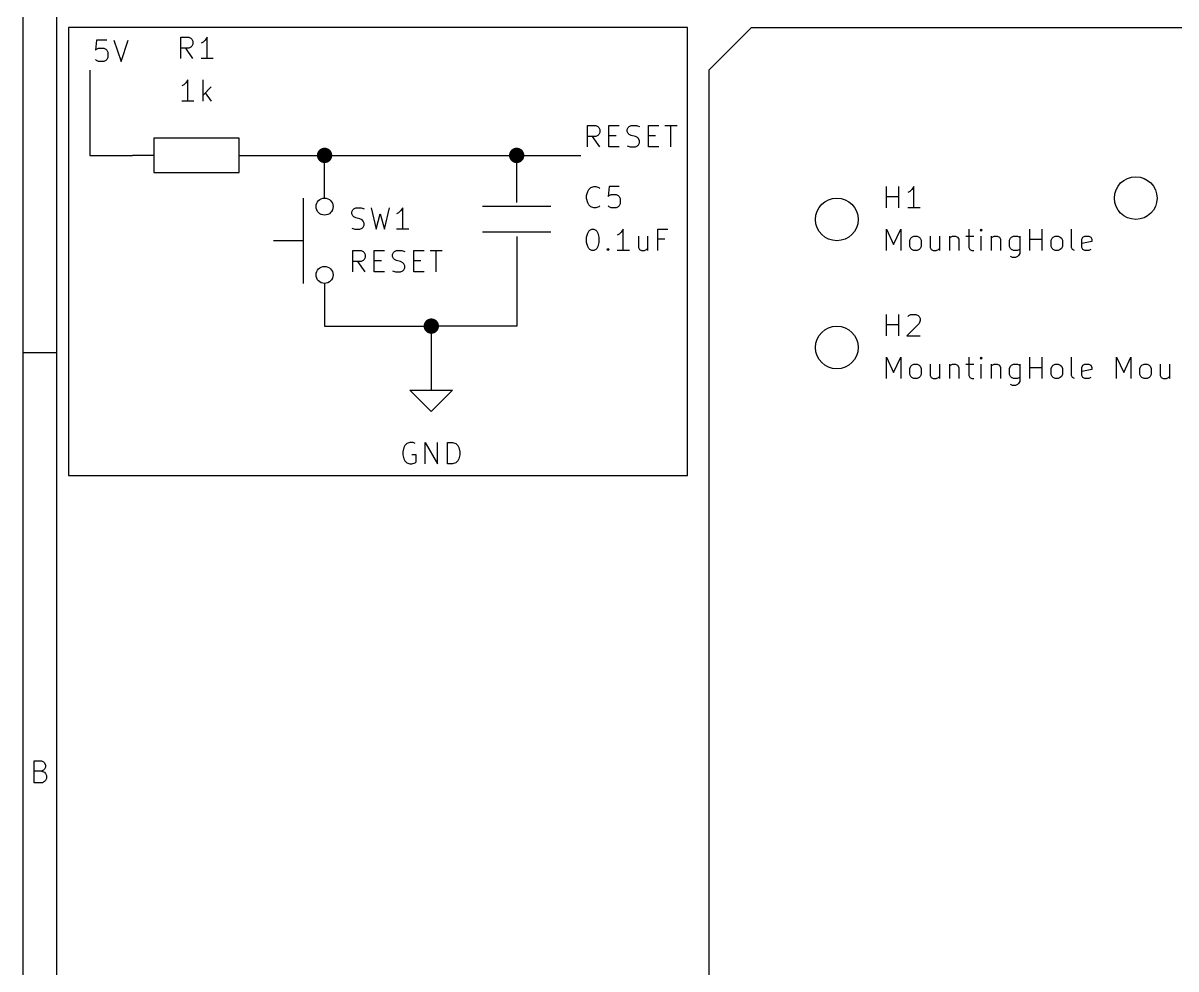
# Model space of a CAD drawing. Header units: millimetres. Extents: x 10 to 287, y -200 to -10.
# Drawn here: x 10 to 78.6, y -96.7 to -40.4 of the extents above; entities that cross this region are included whole.
import ezdxf

# ---------------------------------------------------------------- set-up
doc = ezdxf.new("R2010")
doc.units = ezdxf.units.MM
for name, color, linetype in [('BLUE', 174, 'CONTINUOUS'), ('GREENSIXTYFIVE', 129, 'CONTINUOUS'), ('LIGHTBLUE', 172, 'CONTINUOUS'), ('LIGHTGREEN', 92, 'CONTINUOUS'), ('RED', 14, 'CONTINUOUS'), ('REDSIX', 19, 'CONTINUOUS')]:
    doc.layers.add(name, color=color, linetype=linetype)

msp = doc.modelspace()

# ---------------------------------------------------------------- linework, layer by layer
at = {"layer": 'BLUE', "linetype": 'CONTINUOUS'}
msp.add_line((50.8, -43.18), (50.8, -111.76), dxfattribs=at)
at = {"layer": 'GREENSIXTYFIVE', "linetype": 'CONTINUOUS'}
for p, q in [((19.3825, -42.4891), (19.3825, -41.2191)), ((19.3825, -41.2191), (19.8663, -41.2191)), ((19.8663, -41.2191), (19.9873, -41.2796)), ((19.9873, -41.8239), (19.8663, -41.8844)), ((19.9873, -41.2796), (20.0478, -41.3401)), ((20.0478, -41.7634), (19.9873, -41.8239)), ((20.0478, -41.3401), (20.1082, -41.461)), ((20.1082, -41.6425), (20.0478, -41.7634)), ((20.1082, -41.461), (20.1082, -41.6425)), ((20.713, -41.5215), (20.5921, -41.582)), ((20.834, -41.4006), (20.713, -41.5215)), ((20.9549, -41.2191), (20.834, -41.4006)), ((20.9549, -42.4891), (20.9549, -41.2191)), ((19.8663, -41.8844), (19.3825, -41.8844)), ((20.1082, -42.4891), (19.6849, -41.8844)), ((21.3178, -42.4891), (20.5921, -42.4891)), ((19.8059, -43.7591), (19.685, -43.9406)), ((19.8059, -45.0291), (19.8059, -43.7591)), ((20.713, -45.0291), (20.713, -43.7591)), ((19.564, -44.0615), (19.4431, -44.122)), ((19.685, -43.9406), (19.564, -44.0615)), ((21.1968, -44.1825), (20.713, -44.6663)), ((20.834, -44.5453), (21.1968, -45.0291)), ((20.1688, -45.0291), (19.4431, -45.0291)), ((43.5331, -50.6533), (43.5935, -50.4114)), ((43.5331, -50.8347), (43.5331, -50.6533)), ((43.5935, -50.4114), (43.654, -50.2905)), ((43.654, -50.2905), (43.775, -50.1695)), ((43.775, -50.1695), (43.9564, -50.109)), ((43.9564, -50.109), (44.0773, -50.109)), ((44.0773, -50.109), (44.2588, -50.1695)), ((44.2588, -50.1695), (44.3192, -50.23)), ((44.8635, -50.109), (44.8031, -50.7138)), ((44.8031, -50.7138), (44.8635, -50.6533)), ((45.4683, -50.109), (44.8635, -50.109)), ((44.8635, -50.6533), (44.9845, -50.5928)), ((44.9845, -50.5928), (45.2869, -50.5928)), ((45.2869, -50.5928), (45.4078, -50.6533)), ((45.4078, -50.6533), (45.4683, -50.7138)), ((45.4683, -50.7138), (45.5288, -50.8347)), ((61.3735, -51.3791), (61.3735, -50.1091)), ((61.3735, -50.7139), (62.0992, -50.7139)), ((62.0992, -51.3791), (62.0992, -50.1091)), ((62.7645, -50.4115), (62.6436, -50.472)), ((62.8855, -50.2906), (62.7645, -50.4115)), ((63.0064, -50.1091), (62.8855, -50.2906)), ((63.0064, -51.3791), (63.0064, -50.1091)), ((29.6235, -51.5), (29.684, -51.4395)), ((29.684, -51.4395), (29.805, -51.379)), ((29.805, -51.379), (30.1073, -51.379)), ((30.1073, -51.379), (30.2888, -51.4395)), ((30.7121, -51.379), (31.0145, -52.649)), ((31.4983, -52.649), (31.8007, -51.379)), ((32.5868, -51.379), (32.4659, -51.5605)), ((32.5868, -52.649), (32.5868, -51.379)), ((43.5935, -51.0766), (43.5331, -50.8347)), ((43.654, -51.1976), (43.5935, -51.0766)), ((43.775, -51.3186), (43.654, -51.1976)), ((43.9564, -51.379), (43.775, -51.3186)), ((44.0773, -51.379), (43.9564, -51.379)), ((44.2588, -51.3186), (44.0773, -51.379)), ((44.3192, -51.2581), (44.2588, -51.3186)), ((44.8635, -51.3186), (44.8031, -51.2581)), ((44.9845, -51.379), (44.8635, -51.3186)), ((45.2869, -51.379), (44.9845, -51.379)), ((45.4078, -51.3186), (45.2869, -51.379)), ((45.4683, -51.2581), (45.4078, -51.3186)), ((45.5288, -51.1371), (45.4683, -51.2581)), ((45.5288, -50.8347), (45.5288, -51.1371)), ((63.3693, -51.3791), (62.6436, -51.3791)), ((29.5631, -51.6209), (29.6235, -51.5)), ((29.5631, -51.7419), (29.5631, -51.6209)), ((29.6235, -51.8628), (29.5631, -51.7419)), ((29.684, -51.9233), (29.6235, -51.8628)), ((29.805, -51.9838), (29.684, -51.9233)), ((30.0469, -52.0443), (29.805, -51.9838)), ((30.1678, -52.1047), (30.0469, -52.0443)), ((30.2283, -52.1652), (30.1678, -52.1047)), ((31.0145, -52.649), (31.2564, -51.7419)), ((31.2564, -51.7419), (31.4983, -52.649)), ((32.3449, -51.6814), (32.224, -51.7419)), ((32.4659, -51.5605), (32.3449, -51.6814)), ((29.5631, -52.5886), (29.7445, -52.649)), ((29.7445, -52.649), (30.0469, -52.649)), ((30.0469, -52.649), (30.1678, -52.5886)), ((30.1678, -52.5886), (30.2283, -52.5281)), ((30.2888, -52.2862), (30.2283, -52.1652)), ((30.2283, -52.5281), (30.2888, -52.4071)), ((30.2888, -52.4071), (30.2888, -52.2862)), ((32.9497, -52.649), (32.224, -52.649)), ((43.5935, -52.8909), (43.654, -52.77)), ((43.654, -52.77), (43.7145, -52.7095)), ((43.7145, -52.7095), (43.8354, -52.649)), ((43.8354, -52.649), (43.9564, -52.649)), ((43.9564, -52.649), (44.0773, -52.7095)), ((44.0773, -52.7095), (44.1378, -52.77)), ((44.1378, -52.77), (44.1983, -52.8909)), ((45.7102, -52.649), (45.5893, -52.8305)), ((45.7102, -53.919), (45.7102, -52.649)), ((47.7663, -53.919), (47.7663, -52.649)), ((47.7663, -52.649), (48.3711, -52.649)), ((61.3735, -53.9191), (61.3735, -52.6491)), ((61.3735, -52.6491), (61.7969, -53.5563)), ((61.7969, -53.5563), (62.2202, -52.6491)), ((62.2202, -52.6491), (62.2202, -53.9191)), ((66.2719, -52.6491), (66.2719, -53.7377)), ((66.9976, -52.6491), (66.9372, -52.7096)), ((66.9372, -52.7096), (66.9976, -52.7701)), ((67.0581, -52.7096), (66.9976, -52.6491)), ((66.9976, -52.6491), (66.9976, -52.7701)), ((66.9976, -52.7701), (67.0581, -52.7096)), ((69.9004, -53.9191), (69.9004, -52.6491)), ((70.6261, -53.9191), (70.6261, -52.6491)), ((72.3799, -53.7377), (72.3799, -52.6491)), ((43.5331, -53.1328), (43.5935, -52.8909)), ((43.5331, -53.4352), (43.5331, -53.1328)), ((43.5935, -53.6771), (43.5331, -53.4352)), ((44.1983, -52.8909), (44.2588, -53.1328)), ((44.2588, -53.4352), (44.1983, -53.6771)), ((44.2588, -53.1328), (44.2588, -53.4352)), ((45.4683, -52.9514), (45.3474, -53.0119)), ((45.5893, -52.8305), (45.4683, -52.9514)), ((46.6173, -53.0724), (46.6173, -53.7376)), ((47.1616, -53.0724), (47.1616, -53.919)), ((48.1897, -53.2538), (47.7663, -53.2538)), ((62.7645, -53.3144), (62.8249, -53.1934)), ((62.7645, -53.6772), (62.7645, -53.3144)), ((62.8249, -53.1934), (62.8854, -53.1329)), ((62.8854, -53.1329), (63.0064, -53.0725)), ((63.0064, -53.0725), (63.1878, -53.0725)), ((63.1878, -53.0725), (63.3087, -53.1329)), ((63.3087, -53.1329), (63.3692, -53.1934)), ((63.3692, -53.1934), (63.4297, -53.3144)), ((63.4297, -53.3144), (63.4297, -53.6772)), ((63.9739, -53.0725), (63.9739, -53.7377)), ((64.5182, -53.0725), (64.5182, -53.9191)), ((65.1229, -53.0725), (65.1229, -53.9191)), ((65.1229, -53.1934), (65.1834, -53.1329)), ((65.1834, -53.1329), (65.3044, -53.0725)), ((65.3044, -53.0725), (65.4858, -53.0725)), ((65.4858, -53.0725), (65.6067, -53.1329)), ((65.6067, -53.1329), (65.6672, -53.2539)), ((65.6672, -53.2539), (65.6672, -53.9191)), ((66.0905, -53.0725), (66.5743, -53.0725)), ((66.9976, -53.9191), (66.9976, -53.0725)), ((67.6024, -53.0725), (67.6024, -53.9191)), ((67.6024, -53.1934), (67.6629, -53.1329)), ((67.6629, -53.1329), (67.7839, -53.0725)), ((67.7839, -53.0725), (67.9653, -53.0725)), ((67.9653, -53.0725), (68.0862, -53.1329)), ((68.0862, -53.1329), (68.1467, -53.2539)), ((68.1467, -53.2539), (68.1467, -53.9191)), ((68.691, -53.3144), (68.7514, -53.1934)), ((68.691, -53.6772), (68.691, -53.3144)), ((68.7514, -53.1934), (68.8119, -53.1329)), ((68.8119, -53.1329), (68.9329, -53.0725)), ((68.9329, -53.0725), (69.1748, -53.0725)), ((69.1748, -53.0725), (69.2957, -53.1329)), ((69.2957, -53.0725), (69.2957, -54.1006)), ((69.9004, -53.2539), (70.6261, -53.2539)), ((71.1705, -53.3144), (71.2309, -53.1934)), ((71.1705, -53.6772), (71.1705, -53.3144)), ((71.2309, -53.1934), (71.2914, -53.1329)), ((71.2914, -53.1329), (71.4124, -53.0725)), ((71.4124, -53.0725), (71.5938, -53.0725)), ((71.5938, -53.0725), (71.7147, -53.1329)), ((71.7147, -53.1329), (71.7752, -53.1934)), ((71.7752, -53.1934), (71.8357, -53.3144)), ((71.8357, -53.3144), (71.8357, -53.6772)), ((72.9847, -53.2539), (73.0451, -53.1329)), ((72.9847, -53.7377), (72.9847, -53.2539)), ((73.5894, -53.3748), (72.9847, -53.4958)), ((73.0451, -53.1329), (73.1661, -53.0725)), ((73.1661, -53.0725), (73.408, -53.0725)), ((73.408, -53.0725), (73.5289, -53.1329)), ((73.5289, -53.1329), (73.5894, -53.2539)), ((73.5894, -53.2539), (73.5894, -53.3748)), ((29.6235, -55.189), (29.6235, -53.919)), ((29.6235, -53.919), (30.1073, -53.919)), ((30.1073, -53.919), (30.2283, -53.9795)), ((30.2283, -53.9795), (30.2888, -54.04)), ((30.2888, -54.04), (30.3492, -54.1609)), ((30.3492, -54.1609), (30.3492, -54.3424)), ((30.8935, -55.189), (30.8935, -53.919)), ((30.8935, -53.919), (31.4983, -53.919)), ((31.9821, -54.1609), (32.0425, -54.04)), ((31.9821, -54.2819), (31.9821, -54.1609)), ((32.0425, -54.04), (32.103, -53.9795)), ((32.103, -53.9795), (32.224, -53.919)), ((32.224, -53.919), (32.5263, -53.919)), ((32.5263, -53.919), (32.7078, -53.9795)), ((33.252, -55.189), (33.252, -53.919)), ((33.252, -53.919), (33.8568, -53.919)), ((34.2196, -53.919), (34.9453, -53.919)), ((34.5825, -55.189), (34.5825, -53.919)), ((43.654, -53.7981), (43.5935, -53.6771)), ((43.7145, -53.8586), (43.654, -53.7981)), ((43.8354, -53.919), (43.7145, -53.8586)), ((43.9564, -53.919), (43.8354, -53.919)), ((44.0773, -53.8586), (43.9564, -53.919)), ((44.1378, -53.7981), (44.0773, -53.8586)), ((44.1983, -53.6771), (44.1378, -53.7981)), ((44.7426, -53.8586), (44.803, -53.7981)), ((44.803, -53.919), (44.7426, -53.8586)), ((44.803, -53.7981), (44.8635, -53.8586)), ((44.803, -53.7981), (44.803, -53.919)), ((44.8635, -53.8586), (44.803, -53.919)), ((46.0731, -53.919), (45.3474, -53.919)), ((46.6173, -53.7376), (46.6778, -53.8586)), ((46.6778, -53.8586), (46.7988, -53.919)), ((46.7988, -53.919), (46.9802, -53.919)), ((46.9802, -53.919), (47.1011, -53.8586)), ((47.1011, -53.8586), (47.1616, -53.7981)), ((62.8249, -53.7982), (62.7645, -53.6772)), ((62.8854, -53.8587), (62.8249, -53.7982)), ((63.0064, -53.9191), (62.8854, -53.8587)), ((63.1878, -53.9191), (63.0064, -53.9191)), ((63.3087, -53.8587), (63.1878, -53.9191)), ((63.3692, -53.7982), (63.3087, -53.8587)), ((63.4297, -53.6772), (63.3692, -53.7982)), ((63.9739, -53.7377), (64.0344, -53.8587)), ((64.0344, -53.8587), (64.1554, -53.9191)), ((64.1554, -53.9191), (64.3368, -53.9191)), ((64.3368, -53.9191), (64.4577, -53.8587)), ((64.4577, -53.8587), (64.5182, -53.7982)), ((66.2719, -53.7377), (66.3324, -53.8587)), ((66.3324, -53.8587), (66.4534, -53.9191)), ((66.4534, -53.9191), (66.5743, -53.9191)), ((68.7514, -53.7982), (68.691, -53.6772)), ((68.8119, -53.8587), (68.7514, -53.7982)), ((68.9329, -53.9191), (68.8119, -53.8587)), ((69.1748, -53.9191), (68.9329, -53.9191)), ((69.2957, -53.8587), (69.1748, -53.9191)), ((69.2957, -54.1006), (69.2352, -54.2215)), ((71.2309, -53.7982), (71.1705, -53.6772)), ((71.2914, -53.8587), (71.2309, -53.7982)), ((71.4124, -53.9191), (71.2914, -53.8587)), ((71.5938, -53.9191), (71.4124, -53.9191)), ((71.7147, -53.8587), (71.5938, -53.9191)), ((71.7752, -53.7982), (71.7147, -53.8587)), ((71.8357, -53.6772), (71.7752, -53.7982)), ((72.4404, -53.8587), (72.3799, -53.7377)), ((72.5614, -53.9191), (72.4404, -53.8587)), ((73.0451, -53.8587), (72.9847, -53.7377)), ((73.1661, -53.9191), (73.0451, -53.8587)), ((73.408, -53.9191), (73.1661, -53.9191)), ((73.5289, -53.8587), (73.408, -53.9191)), ((30.1073, -54.5843), (29.6235, -54.5843)), ((30.3492, -55.189), (29.9259, -54.5843)), ((30.2283, -54.5238), (30.1073, -54.5843)), ((30.2888, -54.4633), (30.2283, -54.5238)), ((30.3492, -54.3424), (30.2888, -54.4633)), ((30.8935, -54.5238), (31.3169, -54.5238)), ((32.0425, -54.4028), (31.9821, -54.2819)), ((32.103, -54.4633), (32.0425, -54.4028)), ((32.224, -54.5238), (32.103, -54.4633)), ((32.4659, -54.5843), (32.224, -54.5238)), ((32.5868, -54.6447), (32.4659, -54.5843)), ((32.6473, -54.7052), (32.5868, -54.6447)), ((32.7078, -54.8262), (32.6473, -54.7052)), ((32.7078, -54.9471), (32.7078, -54.8262)), ((33.252, -54.5238), (33.6754, -54.5238)), ((68.8724, -54.3425), (68.7514, -54.282)), ((69.0538, -54.3425), (68.8724, -54.3425)), ((69.1748, -54.282), (69.0538, -54.3425)), ((69.2352, -54.2215), (69.1748, -54.282)), ((31.4983, -55.189), (30.8935, -55.189)), ((31.9821, -55.1286), (32.1635, -55.189)), ((32.1635, -55.189), (32.4659, -55.189)), ((32.4659, -55.189), (32.5868, -55.1286)), ((32.5868, -55.1286), (32.6473, -55.0681)), ((32.6473, -55.0681), (32.7078, -54.9471)), ((33.8568, -55.189), (33.252, -55.189)), ((61.3735, -58.9991), (61.3735, -57.7291)), ((62.0992, -58.9991), (62.0992, -57.7291)), ((63.3088, -58.2734), (62.5831, -58.9991)), ((62.6436, -57.8501), (62.704, -57.7896)), ((62.704, -57.7896), (62.825, -57.7291)), ((62.825, -57.7291), (63.1274, -57.7291)), ((63.1274, -57.7291), (63.2483, -57.7896)), ((63.2483, -57.7896), (63.3088, -57.8501)), ((63.3088, -57.8501), (63.3693, -57.971)), ((63.3693, -58.092), (63.3088, -58.2734)), ((63.3693, -57.971), (63.3693, -58.092)), ((61.3735, -58.3339), (62.0992, -58.3339)), ((62.5831, -58.9991), (63.3693, -58.9991)), ((61.3735, -61.5391), (61.3735, -60.2691)), ((61.3735, -60.2691), (61.7969, -61.1763)), ((61.7969, -61.1763), (62.2202, -60.2691)), ((62.2202, -60.2691), (62.2202, -61.5391)), ((66.2719, -60.2691), (66.2719, -61.3577)), ((66.9976, -60.2691), (66.9372, -60.3296)), ((66.9372, -60.3296), (66.9976, -60.3901)), ((67.0581, -60.3296), (66.9976, -60.2691)), ((66.9976, -60.2691), (66.9976, -60.3901)), ((66.9976, -60.3901), (67.0581, -60.3296)), ((69.9004, -61.5391), (69.9004, -60.2691)), ((70.6261, -61.5391), (70.6261, -60.2691)), ((72.3799, -61.3577), (72.3799, -60.2691)), ((75.0609, -61.5391), (75.0609, -60.2691)), ((75.0609, -60.2691), (75.4843, -61.1763)), ((75.4843, -61.1763), (75.9076, -60.2691)), ((75.9076, -60.2691), (75.9076, -61.5391)), ((62.7645, -60.9344), (62.8249, -60.8134)), ((62.7645, -61.2972), (62.7645, -60.9344)), ((62.8249, -60.8134), (62.8854, -60.7529)), ((62.8854, -60.7529), (63.0064, -60.6925)), ((63.0064, -60.6925), (63.1878, -60.6925)), ((63.1878, -60.6925), (63.3087, -60.7529)), ((63.3087, -60.7529), (63.3692, -60.8134)), ((63.3692, -60.8134), (63.4297, -60.9344)), ((63.4297, -60.9344), (63.4297, -61.2972)), ((63.9739, -60.6925), (63.9739, -61.3577)), ((64.5182, -60.6925), (64.5182, -61.5391)), ((65.1229, -60.6925), (65.1229, -61.5391)), ((65.1229, -60.8134), (65.1834, -60.7529)), ((65.1834, -60.7529), (65.3044, -60.6925)), ((65.3044, -60.6925), (65.4858, -60.6925)), ((65.4858, -60.6925), (65.6067, -60.7529)), ((65.6067, -60.7529), (65.6672, -60.8739)), ((65.6672, -60.8739), (65.6672, -61.5391)), ((66.0905, -60.6925), (66.5743, -60.6925)), ((66.9976, -61.5391), (66.9976, -60.6925)), ((67.6024, -60.6925), (67.6024, -61.5391)), ((67.6024, -60.8134), (67.6629, -60.7529)), ((67.6629, -60.7529), (67.7839, -60.6925)), ((67.7839, -60.6925), (67.9653, -60.6925)), ((67.9653, -60.6925), (68.0862, -60.7529)), ((68.0862, -60.7529), (68.1467, -60.8739)), ((68.1467, -60.8739), (68.1467, -61.5391)), ((68.691, -60.9344), (68.7514, -60.8134)), ((68.691, -61.2972), (68.691, -60.9344)), ((68.7514, -60.8134), (68.8119, -60.7529)), ((68.8119, -60.7529), (68.9329, -60.6925)), ((68.9329, -60.6925), (69.1748, -60.6925)), ((69.1748, -60.6925), (69.2957, -60.7529)), ((69.2957, -60.6925), (69.2957, -61.7206)), ((69.9004, -60.8739), (70.6261, -60.8739)), ((71.1705, -60.9344), (71.2309, -60.8134)), ((71.1705, -61.2972), (71.1705, -60.9344)), ((71.2309, -60.8134), (71.2914, -60.7529)), ((71.2914, -60.7529), (71.4124, -60.6925)), ((71.4124, -60.6925), (71.5938, -60.6925)), ((71.5938, -60.6925), (71.7147, -60.7529)), ((71.7147, -60.7529), (71.7752, -60.8134)), ((71.7752, -60.8134), (71.8357, -60.9344)), ((71.8357, -60.9344), (71.8357, -61.2972)), ((72.9847, -60.8739), (73.0451, -60.7529)), ((72.9847, -61.3577), (72.9847, -60.8739)), ((73.5894, -60.9948), (72.9847, -61.1158)), ((73.0451, -60.7529), (73.1661, -60.6925)), ((73.1661, -60.6925), (73.408, -60.6925)), ((73.408, -60.6925), (73.5289, -60.7529)), ((73.5289, -60.7529), (73.5894, -60.8739)), ((73.5894, -60.8739), (73.5894, -60.9948)), ((76.4519, -60.9344), (76.5123, -60.8134)), ((76.4519, -61.2972), (76.4519, -60.9344)), ((76.5123, -60.8134), (76.5728, -60.7529)), ((76.5728, -60.7529), (76.6938, -60.6925)), ((76.6938, -60.6925), (76.8752, -60.6925)), ((76.8752, -60.6925), (76.9961, -60.7529)), ((76.9961, -60.7529), (77.0566, -60.8134)), ((77.0566, -60.8134), (77.1171, -60.9344)), ((77.1171, -60.9344), (77.1171, -61.2972)), ((77.6613, -60.6925), (77.6613, -61.3577)), ((78.2056, -60.6925), (78.2056, -61.5391)), ((62.8249, -61.4182), (62.7645, -61.2972)), ((62.8854, -61.4787), (62.8249, -61.4182)), ((63.0064, -61.5391), (62.8854, -61.4787)), ((63.1878, -61.5391), (63.0064, -61.5391)), ((63.3087, -61.4787), (63.1878, -61.5391)), ((63.3692, -61.4182), (63.3087, -61.4787)), ((63.4297, -61.2972), (63.3692, -61.4182)), ((63.9739, -61.3577), (64.0344, -61.4787)), ((64.0344, -61.4787), (64.1554, -61.5391)), ((64.1554, -61.5391), (64.3368, -61.5391)), ((64.3368, -61.5391), (64.4577, -61.4787)), ((64.4577, -61.4787), (64.5182, -61.4182)), ((66.2719, -61.3577), (66.3324, -61.4787)), ((66.3324, -61.4787), (66.4534, -61.5391)), ((66.4534, -61.5391), (66.5743, -61.5391)), ((68.7514, -61.4182), (68.691, -61.2972)), ((68.8119, -61.4787), (68.7514, -61.4182)), ((68.9329, -61.5391), (68.8119, -61.4787)), ((69.1748, -61.5391), (68.9329, -61.5391)), ((69.2957, -61.4787), (69.1748, -61.5391)), ((69.2957, -61.7206), (69.2352, -61.8415)), ((71.2309, -61.4182), (71.1705, -61.2972)), ((71.2914, -61.4787), (71.2309, -61.4182)), ((71.4124, -61.5391), (71.2914, -61.4787)), ((71.5938, -61.5391), (71.4124, -61.5391)), ((71.7147, -61.4787), (71.5938, -61.5391)), ((71.7752, -61.4182), (71.7147, -61.4787)), ((71.8357, -61.2972), (71.7752, -61.4182)), ((72.4404, -61.4787), (72.3799, -61.3577)), ((72.5614, -61.5391), (72.4404, -61.4787)), ((73.0451, -61.4787), (72.9847, -61.3577)), ((73.1661, -61.5391), (73.0451, -61.4787)), ((73.408, -61.5391), (73.1661, -61.5391)), ((73.5289, -61.4787), (73.408, -61.5391)), ((76.5123, -61.4182), (76.4519, -61.2972)), ((76.5728, -61.4787), (76.5123, -61.4182)), ((76.6938, -61.5391), (76.5728, -61.4787)), ((76.8752, -61.5391), (76.6938, -61.5391)), ((76.9961, -61.4787), (76.8752, -61.5391)), ((77.0566, -61.4182), (76.9961, -61.4787)), ((77.1171, -61.2972), (77.0566, -61.4182)), ((77.6613, -61.3577), (77.7218, -61.4787)), ((77.7218, -61.4787), (77.8428, -61.5391)), ((77.8428, -61.5391), (78.0242, -61.5391)), ((78.0242, -61.5391), (78.1451, -61.4787)), ((78.1451, -61.4787), (78.2056, -61.4182)), ((68.8724, -61.9625), (68.7514, -61.902)), ((69.0538, -61.9625), (68.8724, -61.9625)), ((69.1748, -61.902), (69.0538, -61.9625)), ((69.2352, -61.8415), (69.1748, -61.902)), ((32.6571, -65.6516), (32.5967, -65.8935)), ((32.7176, -65.5307), (32.6571, -65.6516)), ((32.8386, -65.4097), (32.7176, -65.5307)), ((33.02, -65.3492), (32.8386, -65.4097)), ((33.2014, -65.3492), (33.02, -65.3492)), ((33.3224, -65.4097), (33.2014, -65.3492)), ((33.9271, -66.6192), (33.9271, -65.3492)), ((33.9271, -65.3492), (34.6528, -66.6192)), ((34.6528, -66.6192), (34.6528, -65.3492)), ((35.2576, -66.6192), (35.2576, -65.3492)), ((35.2576, -65.3492), (35.56, -65.3492)), ((35.56, -65.3492), (35.7414, -65.4097)), ((35.7414, -65.4097), (35.8624, -65.5307)), ((35.8624, -65.5307), (35.9229, -65.6516)), ((35.9229, -65.6516), (35.9833, -65.8935)), ((32.5967, -65.8935), (32.5967, -66.0749)), ((32.5967, -66.0749), (32.6571, -66.3168)), ((32.6571, -66.3168), (32.7176, -66.4378)), ((32.7176, -66.4378), (32.8386, -66.5588)), ((33.3828, -66.0749), (33.1409, -66.0749)), ((33.3224, -66.5588), (33.3828, -66.4983)), ((33.3828, -66.4983), (33.3828, -66.0749)), ((35.8624, -66.4378), (35.7414, -66.5588)), ((35.9229, -66.3168), (35.8624, -66.4378)), ((35.9833, -66.0749), (35.9229, -66.3168)), ((35.9833, -65.8935), (35.9833, -66.0749)), ((32.8386, -66.5588), (33.02, -66.6192)), ((33.02, -66.6192), (33.1409, -66.6192)), ((33.1409, -66.6192), (33.3224, -66.5588)), ((35.56, -66.6192), (35.2576, -66.6192)), ((35.7414, -66.5588), (35.56, -66.6192))]:
    msp.add_line(p, q, dxfattribs=at)
at = {"layer": 'LIGHTBLUE', "linetype": 'CONTINUOUS'}
for p, q in [((12.7, -40.64), (12.7, -67.31)), ((49.53, -40.64), (12.7, -40.64)), ((49.53, -67.31), (49.53, -40.64)), ((12.7, -67.31), (49.53, -67.31))]:
    msp.add_line(p, q, dxfattribs=at)
at = {"layer": 'LIGHTGREEN', "linetype": 'CONTINUOUS'}
for p, q in [((53.34, -40.64), (50.8, -43.18)), ((53.34, -40.64), (114.3, -40.64)), ((13.97, -43.18), (13.97, -48.26)), ((13.97, -48.26), (16.51, -48.26)), ((24.13, -48.26), (27.94, -48.26)), ((27.94, -48.26), (39.37, -48.26)), ((39.37, -48.26), (43.18, -48.26)), ((39.37, -55.88), (39.37, -58.42)), ((27.94, -58.42), (34.29, -58.42)), ((34.29, -58.42), (34.29, -60.96)), ((39.37, -58.42), (34.29, -58.42))]:
    msp.add_line(p, q, dxfattribs=at)
at = {"layer": 'LIGHTGREEN', "const_width": 0.4572}
for points in [[(27.7114, -48.26, 1), (28.1686, -48.26, 1)], [(39.1414, -48.26, 1), (39.5986, -48.26, 1)], [(34.0614, -58.42, 1), (34.5186, -58.42, 1)]]:
    msp.add_lwpolyline(points, format="xyb", close=True, dxfattribs=at)
at = {"layer": 'RED', "linetype": 'CONTINUOUS'}
for p, q in [((10, -200.0072), (10, -10)), ((12, -198.0072), (12, -12)), ((22.86, -47.244), (17.78, -47.244)), ((17.78, -47.244), (17.78, -49.276)), ((22.86, -49.276), (22.86, -47.244)), ((17.78, -48.26), (16.51, -48.26)), ((22.86, -48.26), (24.13, -48.26)), ((27.94, -50.8), (27.94, -48.26)), ((39.37, -51.054), (39.37, -48.26)), ((17.78, -49.276), (22.86, -49.276)), ((26.67, -50.8), (26.67, -55.88)), ((41.402, -51.308), (37.338, -51.308)), ((26.67, -53.34), (24.892, -53.34)), ((41.402, -52.832), (37.338, -52.832)), ((39.37, -53.086), (39.37, -55.88)), ((27.94, -55.88), (27.94, -58.42)), ((10, -60), (12, -60)), ((34.29, -60.96), (34.29, -62.23)), ((34.29, -63.5), (33.02, -62.23)), ((33.02, -62.23), (34.29, -62.23)), ((34.29, -62.23), (35.56, -62.23)), ((35.56, -62.23), (34.29, -63.5)), ((10.6595, -85.5937), (10.6595, -84.2937)), ((10.6595, -84.2937), (11.0928, -84.2937)), ((11.0928, -84.2937), (11.2166, -84.3556)), ((11.2166, -84.3556), (11.2785, -84.4175)), ((11.0928, -84.9127), (10.6595, -84.9127)), ((11.2166, -84.8508), (11.0928, -84.9127)), ((11.0928, -84.9127), (11.2785, -84.9746)), ((11.2785, -84.7889), (11.2166, -84.8508)), ((11.2785, -84.4175), (11.3404, -84.5413)), ((11.3404, -84.6651), (11.2785, -84.7889)), ((11.2785, -84.9746), (11.3404, -85.0365)), ((11.3404, -84.5413), (11.3404, -84.6651)), ((11.3404, -85.0365), (11.4023, -85.1603)), ((11.1547, -85.5937), (10.6595, -85.5937)), ((11.2785, -85.5318), (11.1547, -85.5937)), ((11.3404, -85.4698), (11.2785, -85.5318)), ((11.4023, -85.346), (11.3404, -85.4698)), ((11.4023, -85.1603), (11.4023, -85.346))]:
    msp.add_line(p, q, dxfattribs=at)
at = {"layer": 'RED'}
for centre, radius in [((76.2, -50.8), 1.27), ((27.94, -51.308), 0.508), ((58.42, -52.07), 1.27), ((27.94, -55.372), 0.508), ((58.42, -59.69), 1.27)]:
    msp.add_circle(centre, radius, dxfattribs=at)
at = {"layer": 'REDSIX', "linetype": 'CONTINUOUS'}
for p, q in [((14.3767, -41.3969), (14.3163, -42.0017)), ((14.9815, -41.3969), (14.3767, -41.3969)), ((15.4048, -41.3969), (15.8281, -42.6669)), ((15.8281, -42.6669), (16.2515, -41.3969)), ((14.3163, -42.0017), (14.3767, -41.9412)), ((14.3767, -41.9412), (14.4977, -41.8807)), ((14.4977, -41.8807), (14.8001, -41.8807)), ((14.8001, -41.8807), (14.921, -41.9412)), ((14.921, -41.9412), (14.9815, -42.0017)), ((14.9815, -42.0017), (15.042, -42.1226)), ((15.042, -42.425), (14.9815, -42.546)), ((15.042, -42.1226), (15.042, -42.425)), ((14.3767, -42.6065), (14.3163, -42.546)), ((14.4977, -42.6669), (14.3767, -42.6065)), ((14.8001, -42.6669), (14.4977, -42.6669)), ((14.921, -42.6065), (14.8001, -42.6669)), ((14.9815, -42.546), (14.921, -42.6065)), ((43.5867, -47.7469), (43.5867, -46.4769)), ((43.5867, -46.4769), (44.0705, -46.4769)), ((44.0705, -46.4769), (44.1915, -46.5374)), ((44.1915, -46.5374), (44.252, -46.5979)), ((44.252, -46.5979), (44.3124, -46.7188)), ((44.8567, -47.7469), (44.8567, -46.4769)), ((44.8567, -46.4769), (45.4615, -46.4769)), ((45.9453, -46.7188), (46.0057, -46.5979)), ((46.0057, -46.5979), (46.0662, -46.5374)), ((46.0662, -46.5374), (46.1872, -46.4769)), ((46.1872, -46.4769), (46.4895, -46.4769)), ((46.4895, -46.4769), (46.671, -46.5374)), ((47.2152, -47.7469), (47.2152, -46.4769)), ((47.2152, -46.4769), (47.82, -46.4769)), ((48.1828, -46.4769), (48.9085, -46.4769)), ((48.5457, -47.7469), (48.5457, -46.4769)), ((44.0705, -47.1422), (43.5867, -47.1422)), ((44.3124, -47.7469), (43.8891, -47.1422)), ((44.1915, -47.0817), (44.0705, -47.1422)), ((44.252, -47.0212), (44.1915, -47.0817)), ((44.3124, -46.9003), (44.252, -47.0212)), ((44.3124, -46.7188), (44.3124, -46.9003)), ((44.8567, -47.0817), (45.2801, -47.0817)), ((45.9453, -46.8398), (45.9453, -46.7188)), ((46.0057, -46.9607), (45.9453, -46.8398)), ((46.0662, -47.0212), (46.0057, -46.9607)), ((46.1872, -47.0817), (46.0662, -47.0212)), ((46.4291, -47.1422), (46.1872, -47.0817)), ((46.55, -47.2026), (46.4291, -47.1422)), ((46.6105, -47.2631), (46.55, -47.2026)), ((46.671, -47.3841), (46.6105, -47.2631)), ((47.2152, -47.0817), (47.6386, -47.0817)), ((45.4615, -47.7469), (44.8567, -47.7469)), ((45.9453, -47.6865), (46.1267, -47.7469)), ((46.1267, -47.7469), (46.4291, -47.7469)), ((46.4291, -47.7469), (46.55, -47.6865)), ((46.55, -47.6865), (46.6105, -47.626)), ((46.6105, -47.626), (46.671, -47.505)), ((46.671, -47.505), (46.671, -47.3841)), ((47.82, -47.7469), (47.2152, -47.7469))]:
    msp.add_line(p, q, dxfattribs=at)

doc.saveas('drawing.dxf')
